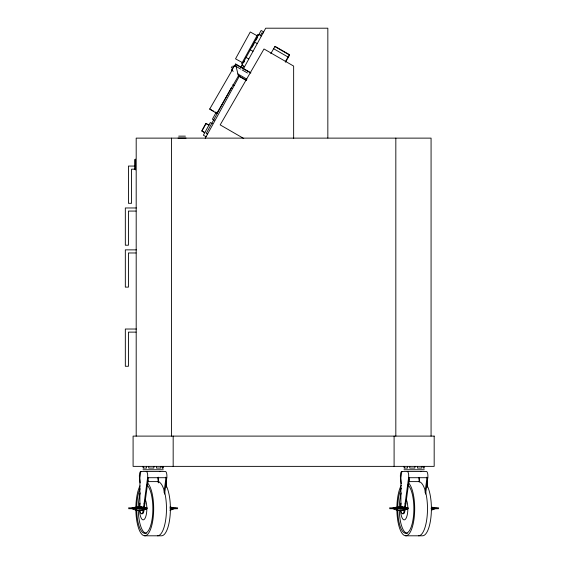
<?xml version="1.0" encoding="UTF-8"?>
<svg xmlns="http://www.w3.org/2000/svg" width="564" height="564" viewBox="0 0 564 564"><rect width="100%" height="100%" fill="white"/><g stroke="black" fill="none" stroke-linecap="round" stroke-linejoin="round"><path stroke-width="0.85" d="M165.407 477.708L165.463 477.186M426.419 477.708L426.476 477.186M143.531 507.614L147.606 477.708A4.519 1.488 90 0 0 146.231 471.455M144.328 507.614L148.403 477.708M163.997 492.379L165.992 477.708M164.561 494.106L166.796 477.708A4.519 1.488 -90 0 0 165.421 471.455L140.838 471.455A4.519 1.488 90 0 0 139.463 477.708L140.168 482.883M404.536 507.614L408.611 477.708A4.519 1.488 90 0 0 407.236 471.455M405.34 507.614L409.415 477.708M425.002 492.379L427.004 477.708M425.566 494.106L427.801 477.708A4.519 1.488 -90 0 0 426.426 471.455L401.843 471.455A4.519 1.488 90 0 0 400.468 477.708L401.293 483.75M140.838 471.455L139.9 477.708L139.9 506.987M401.843 471.455L400.905 477.708L400.905 506.987M241.589 63.76L257.685 34.453M216.209 112.243L212.402 119.187L214.327 120.245M240.765 67.532L242.372 64.613M258.404 35.419L261.118 30.484L263.684 31.894M243.69 62.597L244.48 61.152M252.143 47.193L254.124 43.583L253.807 43.414M255.978 40.22L257.565 37.33M242.464 68.244L243.733 65.932M260.244 35.877L261.936 32.79L262.894 33.318M205.268 138.25L239.503 75.914M243.31 68.991L265.707 28.2L327.839 28.2L327.839 138.032M231.275 67.92L232.305 66.136M231.726 69.696L234.074 65.635M234.694 65.29L231.741 70.408L233.256 71.29M232.192 70.112L209.639 109.183L216.809 113.322L238.544 75.682L245.862 79.905M234.236 66.566L235.703 64.028L250.874 72.784M270.819 53.601L275.021 46.326L289.402 54.63L285.229 61.864M285.567 62.089L289.29 55.646M178.689 136.143L185.401 136.143M178.034 138.081L186.057 138.081M135.205 166.063L128.43 166.063L128.43 203.308L131.539 203.308L131.539 169.165L134.923 169.165M136.333 207.968L125.328 207.968L125.328 245.213L128.43 245.213L128.43 211.07L136.051 211.07M136.333 249.866L125.328 249.866L125.328 287.118L128.43 287.118L128.43 252.975L136.051 252.975M136.333 329.023L125.328 329.023L125.328 366.269L128.43 366.269L128.43 332.125L136.051 332.125M143.15 468.064L142.995 466.372M404.155 468.064L404.007 466.372M142.995 469.763L163.257 469.763M404.007 469.763L424.269 469.763M147.606 477.708L166.796 477.708M408.611 477.708L427.801 477.708M147.331 481.614L158.921 481.614M408.343 481.614L419.08 481.614M144.074 503.596L144.877 503.596M405.086 503.596L405.883 503.596M138.702 507.015L140.295 507.015M399.707 507.015L401.307 507.015A244.261 80.328 -90 0 1 407.991 507.861L407.991 508.707A127.302 41.863 -90 0 1 401.455 510.342L400.186 510.3A127.041 41.778 90 0 1 399.072 510.159M128.592 507.861L146.978 507.861L146.978 508.707A127.302 41.863 90 0 1 140.443 510.342L139.181 510.3A127.041 41.778 90 0 1 138.06 510.159M170.314 507.861L177.66 507.861M389.604 507.861L407.991 507.861M431.326 507.861L438.672 507.861M128.592 508.707L146.978 508.707M170.011 508.707L177.66 508.707M389.604 508.707L407.991 508.707M431.023 508.707L438.672 508.707M144.779 535.8L161.48 535.8A27.093 8.911 90 0 0 170.088 515.722A27.093 8.911 90 0 0 165.936 485.244M405.784 535.8L422.485 535.8A27.093 8.911 90 0 0 431.093 515.722A27.093 8.911 90 0 0 426.941 485.244M261.492 35.884L258.763 34.39L241.85 65.184L244.572 66.686M257.008 35.68L250.268 31.986L235.526 58.832L242.259 62.533M254.533 42.088L257.262 43.583M250.303 49.787L253.032 51.282M246.073 57.486L248.802 58.98M232.819 84.79L234.215 85.552M232.537 88.597L231.254 87.892L206.241 133.442L207.524 134.147M212.388 123.671L210.344 122.543L203.385 135.219L206.114 136.714M208.962 125.067L206.071 123.481L201.884 131.109L204.774 132.695M208.899 125.187L205.846 123.516L201.792 130.904L204.838 132.575M274.872 46.579L289.254 54.884M273.639 48.715L288.021 57.02M287.746 57.507L288.098 57.704M250.726 73.045L235.555 64.282L238.403 75.936L246.447 80.581M234.546 65.544L240.624 69.055M242.139 69.936L247.462 73.003M237.818 73.919L246.933 79.186M209.78 108.93L211.578 109.959M212.445 110.459L213.368 110.995M215.166 112.032L216.957 113.068M243.74 138.49L220.179 124.891L264.008 48.976L293.647 66.087L293.647 138.511M235.703 64.028L235.893 64.811M418.862 477.708L419.334 481.155M157.85 477.708L158.442 482.023M158.385 477.186L158.435 477.708M436.846 507.861L436.846 508.707M431.072 436.106L431.072 138.124L136.192 138.124L136.192 436.106M427.364 477.708L427.364 487.176M424.269 466.372L424.269 468.064L423.282 468.064L423.282 466.372M421.83 466.372L421.83 468.064L417.48 468.064L417.48 466.372M419.299 477.708L419.299 482.016M414.878 466.372L414.878 468.064L409.718 468.064L409.718 466.372M408.978 479.428L408.978 482.016M407.497 466.372L407.497 468.064L404.543 468.064L404.543 466.372M404.79 507.861L404.79 508.707M395.829 138.124L395.829 436.106M394.765 507.861L394.765 508.707M394.095 436.106L394.095 466.372M175.834 507.861L175.834 508.707M173.169 436.106L173.169 466.372M171.435 138.124L171.435 436.106M166.359 478.568L166.359 487.176M165.555 482.876L165.555 485.456M163.257 466.372L163.257 468.064L162.277 468.064L162.277 466.372M162.721 466.372L162.721 468.064M160.818 466.372L160.818 468.064L156.468 468.064L156.468 466.372M158.287 477.708L158.287 482.876M153.873 466.372L153.873 468.064L148.706 468.064L148.706 466.372M147.965 480.288L147.965 482.016M146.492 466.372L146.492 468.064L143.531 468.064L143.531 466.372M143.785 507.861L143.785 508.707M135.416 159.083L135.416 169.933M134.641 159.478L134.641 169.545M133.76 507.861L133.76 508.707M145.286 499.556A11.174 3.673 -90 0 1 146.844 507.981M146.851 508.707A11.174 3.673 -90 0 1 143.418 519.853A11.174 3.673 -90 0 1 139.534 510.166M139.534 507.247A11.174 3.673 -90 0 1 139.992 503.123M147.634 483.052A27.093 8.911 -90 0 1 153.493 514.276A27.093 8.911 -90 0 1 143.996 535.694A27.093 8.911 -90 0 1 135.868 509.588M135.882 506.944A27.093 8.911 -90 0 1 139.992 485.851M157.567 481.614A27.093 8.911 -90 0 1 166.479 508.707A27.093 8.911 -90 0 1 157.567 535.8M146.866 484.969A24.576 8.079 -90 0 1 152.752 512.711A24.576 8.079 -90 0 1 144.243 533.227A24.576 8.079 -90 0 1 136.7 509.504M136.714 507.106A24.576 8.079 -90 0 1 140.027 488.826M140.02 507.24A1.692 0.557 -90 0 1 140.577 507.24M140.577 510.173A1.692 0.557 -90 0 1 140.443 510.342L137.581 510.3A127.041 41.778 90 0 1 132.018 508.707M140.154 510.342A1.692 0.557 -90 0 1 140.02 510.173M143.658 509.553A1.692 0.557 -90 0 1 143.573 509.905M146.372 533.283A24.576 8.079 90 0 1 138.307 510.307M138.307 507.106A24.576 8.079 90 0 1 140.182 492.908M133.619 507.861A244.261 80.328 90 0 1 134.725 507.6M136.953 507.226A244.261 80.328 90 0 1 146.978 507.861M145.378 508.707A127.302 41.863 -90 0 1 138.843 510.342M132.018 507.861A244.261 80.328 90 0 1 145.378 507.861M136.946 509.934A127.041 41.778 90 0 1 135.832 509.616M141.296 507.24A1.692 0.557 -90 0 1 141.853 507.24M141.853 510.173A1.692 0.557 -90 0 1 141.296 510.173M139.957 510.032A5.111 1.678 -90 0 0 141.578 513.818A5.111 1.678 -90 0 0 143.2 510.032L144.003 510.032A5.111 1.678 -90 0 1 141.945 513.642M406.291 499.556A11.174 3.673 -90 0 1 406.094 518.26A11.174 3.673 -90 0 1 400.546 510.166M400.546 507.247A11.174 3.673 -90 0 1 401.004 503.123M408.646 483.052A27.093 8.911 -90 0 1 414.505 514.276A27.093 8.911 -90 0 1 405.008 535.694A27.093 8.911 -90 0 1 396.88 509.588M396.894 506.944A27.093 8.911 -90 0 1 401.328 485.244M418.58 481.614A27.093 8.911 -90 0 1 427.491 508.707A27.093 8.911 -90 0 1 418.58 535.8M407.878 484.969A24.576 8.079 -90 0 1 413.757 512.711A24.576 8.079 -90 0 1 405.255 533.227A24.576 8.079 -90 0 1 397.712 509.504M397.719 507.106A24.576 8.079 -90 0 1 401.385 488.093M401.032 507.24A1.692 0.557 -90 0 1 401.589 507.24M401.589 510.173A1.692 0.557 -90 0 1 401.455 510.342L398.593 510.3A127.041 41.778 90 0 1 393.023 508.707M401.166 510.342A1.692 0.557 -90 0 1 401.032 510.173M407.384 533.283A24.576 8.079 90 0 1 399.319 510.307M399.319 507.106A24.576 8.079 90 0 1 401.194 492.908M394.624 507.861A244.261 80.328 90 0 1 395.738 507.6M397.965 507.226A244.261 80.328 90 0 1 401.307 507.015M406.39 508.707A127.302 41.863 90 0 1 399.855 510.342M393.023 507.861A244.261 80.328 90 0 1 406.39 507.861M397.958 509.934A127.041 41.778 90 0 1 396.844 509.616M402.308 507.24A1.692 0.557 -90 0 1 402.865 507.24M402.865 510.173A1.692 0.557 -90 0 1 402.308 510.173M400.962 510.032A5.111 1.678 -90 0 0 402.59 513.818A5.111 1.678 -90 0 0 404.212 510.032L405.008 510.032A5.111 1.678 -90 0 1 402.95 513.642M435.246 508.707A127.041 41.778 -90 0 1 431.918 509.934M431.432 509.616A127.041 41.778 -90 0 0 433.645 508.707L433.645 507.861A244.261 80.328 -90 0 0 431.425 507.389M431.911 507.226A244.261 80.328 -90 0 1 435.246 507.861M420.554 471.694A4.519 1.488 -90 0 1 421.033 471.455M159.549 471.694A4.519 1.488 -90 0 1 160.028 471.455M174.241 508.707A127.041 41.778 -90 0 1 169.792 510.159M170.42 509.616A127.041 41.778 -90 0 0 172.64 508.707L172.64 507.861A244.261 80.328 -90 0 0 170.413 507.389M169.785 507.106A244.261 80.328 -90 0 1 174.241 507.861M434.174 436.106L133.09 436.106L133.09 466.372L434.174 466.372L434.174 436.106"/></g></svg>
